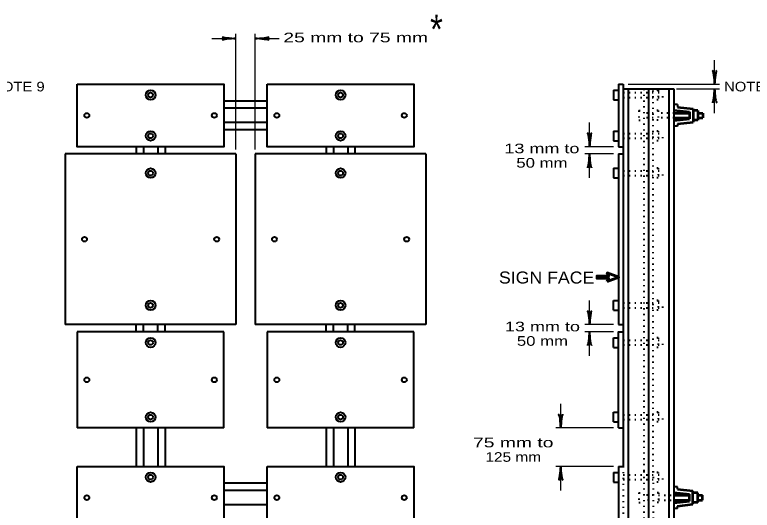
# Model space of a CAD drawing. Extents: x 826 to 1681, y -33 to 511.
# Drawn here: x 1269.5 to 1453.5, y 185.7 to 309.4 of the extents above; entities that cross this region are included whole.
import ezdxf
from ezdxf.enums import TextEntityAlignment as Align

# ---------------------------------------------------------------- set-up
doc = ezdxf.new("R2010")
doc.units = 0
doc.header["$LTSCALE"] = 0.96
doc.linetypes.add('DOTTED', pattern=[1.5, 0.3, -1.2])
doc.layers.add('1', color=7, linetype='Continuous', lineweight=40)

msp = doc.modelspace()

# ---------------------------------------------------------------- linework, layer by layer
at = {"layer": '1', "lineweight": 25}
for p, q in [((1324.6919, 275.8016), (1324.6919, 304.6914)), ((1329.4919, 275.8016), (1329.4919, 304.6914)), ((1318.6919, 303.4914), (1324.6919, 303.4914)), ((1329.4919, 303.4914), (1335.4919, 303.4914)), ((1444.126, 292.0914), (1444.126, 298.0914)), ((1422.526, 292.0914), (1445.326, 292.0914)), ((1434.5851, 290.8914), (1445.326, 290.8914)), ((1444.126, 284.8914), (1444.126, 290.8914)), ((1412.926, 276.4914), (1412.926, 282.4914)), ((1418.926, 276.4914), (1411.726, 276.4914)), ((1418.926, 274.6914), (1411.726, 274.6914)), ((1412.926, 268.6914), (1412.926, 274.6914)), ((1412.926, 232.0914), (1412.926, 238.0914)), ((1418.926, 232.0914), (1411.726, 232.0914)), ((1418.926, 230.2914), (1411.726, 230.2914)), ((1412.926, 224.2914), (1412.926, 230.2914)), ((1405.726, 206.2914), (1405.726, 212.2914)), ((1418.926, 206.2914), (1404.526, 206.2914)), ((1418.926, 196.6914), (1404.526, 196.6914)), ((1405.726, 190.6914), (1405.726, 196.6914))]:
    msp.add_line(p, q, dxfattribs=at)
at = {"layer": '1'}
for p, q in [((1420.126, 292.0914), (1420.126, 276.4914)), ((1420.126, 292.0914), (1421.326, 292.0914)), ((1421.326, 290.8914), (1427.626, 290.8914)), ((1422.526, 290.8914), (1422.526, 195.4914)), ((1427.626, 290.8914), (1427.626, 195.4914)), ((1427.626, 290.8914), (1433.926, 290.8914)), ((1432.726, 290.8914), (1432.726, 98.8669)), ((1433.926, 290.8914), (1433.926, 98.8914)), ((1418.926, 290.5914), (1418.926, 288.1914)), ((1418.926, 290.5914), (1420.126, 290.5914)), ((1332.4919, 287.8914), (1321.6919, 287.8914)), ((1418.926, 288.1914), (1420.126, 288.1914)), ((1332.4919, 286.0914), (1321.6919, 286.0914)), ((1434.8616, 286.9914), (1433.9616, 286.9914)), ((1434.8616, 286.9914), (1434.8616, 286.3914)), ((1332.4919, 282.4914), (1321.6919, 282.4914)), ((1434.8616, 281.5914), (1433.9616, 281.5914)), ((1434.8616, 282.1914), (1434.8616, 281.5914)), ((1332.4919, 280.6914), (1321.6919, 280.6914)), ((1418.926, 280.3914), (1418.926, 277.9914)), ((1418.926, 280.3914), (1420.126, 280.3914)), ((1418.926, 277.9914), (1420.126, 277.9914)), ((1299.7919, 276.4914), (1299.7919, 274.6914)), ((1301.5919, 276.4914), (1301.5919, 274.6914)), ((1305.1919, 276.4914), (1305.1919, 274.6914)), ((1306.9919, 276.4914), (1306.9919, 274.6914)), ((1347.1919, 276.4914), (1347.1919, 274.6914)), ((1348.9919, 276.4914), (1348.9919, 274.6914)), ((1352.5919, 276.4914), (1352.5919, 274.6914)), ((1354.3919, 276.4914), (1354.3919, 274.6914)), ((1420.126, 276.4914), (1421.326, 276.4914)), ((1324.6919, 274.6914), (1282.0919, 274.6914)), ((1282.0919, 274.6914), (1282.0919, 232.0914)), ((1324.6919, 274.6914), (1324.6919, 232.0914)), ((1372.0919, 274.6914), (1329.4919, 274.6914)), ((1329.4919, 274.6914), (1329.4919, 232.0914)), ((1372.0919, 274.6914), (1372.0919, 232.0914)), ((1420.126, 274.6914), (1420.126, 232.0914)), ((1420.126, 274.6914), (1421.326, 274.6914)), ((1418.926, 271.0914), (1418.926, 268.6914)), ((1418.926, 271.0914), (1420.126, 271.0914)), ((1418.926, 268.6914), (1420.126, 268.6914)), ((1418.926, 235.6914), (1418.926, 238.0914)), ((1418.926, 238.0914), (1420.126, 238.0914)), ((1418.926, 235.6914), (1420.126, 235.6914)), ((1324.6919, 232.0914), (1282.0919, 232.0914)), ((1299.7919, 230.2914), (1299.7919, 232.0914)), ((1301.5919, 230.2914), (1301.5919, 232.0914)), ((1305.1919, 230.2914), (1305.1919, 232.0914)), ((1306.9919, 230.2914), (1306.9919, 232.0914)), ((1372.0919, 232.0914), (1329.4919, 232.0914)), ((1347.1919, 230.2914), (1347.1919, 232.0914)), ((1348.9919, 230.2914), (1348.9919, 232.0914)), ((1352.5919, 230.2914), (1352.5919, 232.0914)), ((1354.3919, 230.2914), (1354.3919, 232.0914)), ((1420.126, 232.0914), (1421.326, 232.0914)), ((1321.6919, 230.2914), (1285.0919, 230.2914)), ((1285.0919, 230.2914), (1285.0919, 206.2914)), ((1321.6919, 206.2914), (1321.6919, 230.2914)), ((1369.0919, 230.2914), (1332.4919, 230.2914)), ((1332.4919, 230.2914), (1332.4919, 206.2914)), ((1369.0919, 206.2914), (1369.0919, 230.2914)), ((1418.926, 226.3914), (1418.926, 228.7914)), ((1418.926, 228.7914), (1420.126, 228.7914)), ((1418.926, 226.3914), (1420.126, 226.3914)), ((1418.926, 207.7914), (1418.926, 210.1914)), ((1418.926, 210.1914), (1420.126, 210.1914)), ((1321.6919, 206.2914), (1285.0919, 206.2914)), ((1299.7919, 206.2914), (1299.7919, 196.6914)), ((1301.5919, 206.2914), (1301.5919, 196.6914)), ((1305.1919, 206.2914), (1305.1919, 196.6914)), ((1306.9919, 206.2914), (1306.9919, 196.6914)), ((1369.0919, 206.2914), (1332.4919, 206.2914)), ((1347.1919, 206.2914), (1347.1919, 196.6914)), ((1348.9919, 206.2914), (1348.9919, 196.6914)), ((1352.5919, 206.2914), (1352.5919, 196.6914)), ((1354.3919, 206.2914), (1354.3919, 196.6914)), ((1418.926, 207.7914), (1420.126, 207.7914)), ((1420.126, 206.2914), (1421.326, 206.2914)), ((1418.926, 195.1914), (1418.926, 192.7914)), ((1418.926, 195.1914), (1420.126, 195.1914)), ((1420.126, 196.6914), (1420.126, 181.0914)), ((1420.126, 196.6914), (1421.326, 196.6914)), ((1422.526, 195.4914), (1422.526, 98.8669)), ((1427.626, 195.4914), (1427.626, 98.8669)), ((1427.626, 195.4914), (1427.626, 98.8669)), ((1332.4919, 192.4914), (1321.6919, 192.4914)), ((1418.926, 192.7914), (1420.126, 192.7914)), ((1434.826, 191.5914), (1433.926, 191.5914)), ((1434.826, 190.9914), (1434.826, 191.5914)), ((1332.4919, 190.6914), (1321.6919, 190.6914)), ((1332.4919, 187.0914), (1321.6919, 187.0914)), ((1434.826, 186.1914), (1433.926, 186.1914)), ((1434.826, 186.1914), (1434.826, 186.7914))]:
    msp.add_line(p, q, dxfattribs=at)
at = {"layer": '1', "linetype": 'DOTTED'}
for p, q in [((1426.426, 290.8914), (1426.426, 195.4914)), ((1428.826, 195.1914), (1428.826, 290.8914)), ((1421.326, 289.9914), (1428.826, 289.9914)), ((1430.026, 290.5914), (1428.826, 290.5914)), ((1430.026, 290.5914), (1430.026, 288.1914)), ((1430.026, 289.9914), (1431.226, 289.9914)), ((1421.326, 288.7914), (1428.826, 288.7914)), ((1430.026, 288.1914), (1428.826, 288.1914)), ((1425.2258, 285.4914), (1425.2258, 283.0914)), ((1425.2258, 285.4914), (1426.4258, 285.4914)), ((1430.035, 285.4914), (1428.835, 285.4914)), ((1430.035, 285.4914), (1430.035, 283.0914)), ((1428.826, 284.8914), (1426.426, 284.8914)), ((1428.826, 283.6914), (1426.426, 283.6914)), ((1433.9616, 284.8914), (1430.035, 284.8914)), ((1433.9616, 283.6914), (1430.035, 283.6914)), ((1425.2258, 283.0914), (1426.4258, 283.0914)), ((1430.035, 283.0914), (1428.835, 283.0914)), ((1421.326, 279.7914), (1428.826, 279.7914)), ((1430.026, 280.3914), (1428.826, 280.3914)), ((1430.026, 280.3914), (1430.026, 277.9914)), ((1430.026, 279.7914), (1431.226, 279.7914)), ((1421.326, 278.5914), (1428.826, 278.5914)), ((1430.026, 277.9914), (1428.826, 277.9914)), ((1430.026, 271.0914), (1428.826, 271.0914)), ((1430.026, 271.0914), (1430.026, 268.6914)), ((1421.326, 270.4914), (1428.826, 270.4914)), ((1421.326, 269.2914), (1428.826, 269.2914)), ((1430.026, 268.6914), (1428.826, 268.6914)), ((1430.026, 270.4914), (1431.226, 270.4914)), ((1421.326, 237.4914), (1428.826, 237.4914)), ((1430.026, 238.0914), (1428.826, 238.0914)), ((1430.026, 238.0914), (1430.026, 235.6914)), ((1430.026, 237.4914), (1431.226, 237.4914)), ((1421.326, 236.2914), (1428.826, 236.2914)), ((1430.026, 235.6914), (1428.826, 235.6914)), ((1421.326, 228.1914), (1427.626, 228.1914)), ((1430.026, 228.7914), (1428.826, 228.7914)), ((1430.026, 228.7914), (1430.026, 226.3914)), ((1430.026, 228.1914), (1431.226, 228.1914)), ((1421.326, 226.9914), (1428.826, 226.9914)), ((1430.026, 226.3914), (1428.826, 226.3914)), ((1430.026, 210.1914), (1428.826, 210.1914)), ((1430.026, 210.1914), (1430.026, 207.7914)), ((1421.326, 209.5914), (1428.826, 209.5914)), ((1421.326, 208.3914), (1428.826, 208.3914)), ((1430.026, 209.5914), (1431.226, 209.5914)), ((1430.026, 207.7914), (1428.826, 207.7914)), ((1421.326, 196.6914), (1421.326, 179.2914)), ((1426.426, 195.4914), (1426.426, 98.8669)), ((1428.826, 195.4914), (1428.826, 98.8669)), ((1430.026, 195.1914), (1428.826, 195.1914)), ((1430.026, 195.1914), (1430.026, 192.7914)), ((1421.326, 194.5914), (1428.7689, 194.5914)), ((1421.326, 193.3914), (1428.9231, 193.3914)), ((1430.026, 194.5914), (1431.226, 194.5914)), ((1430.026, 192.7914), (1428.826, 192.7914)), ((1425.226, 190.0914), (1425.226, 187.6914)), ((1425.226, 190.0914), (1426.426, 190.0914)), ((1430.1184, 190.0914), (1428.9184, 190.0914)), ((1430.1184, 190.0914), (1430.1184, 187.6914)), ((1428.826, 189.4914), (1426.426, 189.4914)), ((1427.626, 188.2914), (1426.426, 188.2914)), ((1427.626, 189.4914), (1428.2292, 189.4914)), ((1427.626, 188.2914), (1428.826, 188.2914)), ((1430.1184, 189.4914), (1433.926, 189.4914)), ((1430.1184, 188.2914), (1433.926, 188.2914)), ((1425.226, 187.6914), (1426.426, 187.6914)), ((1430.1184, 187.6914), (1428.9184, 187.6914))]:
    msp.add_line(p, q, dxfattribs=at)
at = {"layer": '1', "lineweight": 53}
for p, q in [((1433.9616, 285.5859), (1437.8616, 285.1525)), ((1434.8616, 286.3914), (1438.7616, 285.958)), ((1438.7616, 285.958), (1438.7616, 282.6247)), ((1439.9616, 285.4914), (1438.7616, 285.4914)), ((1439.9616, 285.4914), (1439.9616, 283.0914)), ((1433.9616, 284.8914), (1437.8616, 284.8914)), ((1433.9616, 283.6914), (1437.8616, 283.6914)), ((1433.9616, 282.9968), (1437.8616, 283.4301)), ((1437.8616, 285.1525), (1437.8616, 283.4301)), ((1439.9616, 284.8914), (1441.1616, 284.8914)), ((1439.9616, 283.6914), (1441.1616, 283.6914)), ((1441.1616, 284.8914), (1441.1616, 283.6914)), ((1434.8616, 282.1914), (1438.7616, 282.6247)), ((1439.9616, 283.0914), (1438.7616, 283.0914)), ((1433.926, 190.186), (1437.826, 189.7527)), ((1434.826, 190.9914), (1438.726, 190.5581)), ((1437.826, 188.0303), (1437.826, 189.7527)), ((1438.726, 187.2248), (1438.726, 190.5581)), ((1439.926, 190.0914), (1438.726, 190.0914)), ((1439.926, 187.6914), (1439.926, 190.0914)), ((1433.926, 189.4914), (1437.826, 189.4914)), ((1433.926, 188.2914), (1437.826, 188.2914)), ((1433.926, 187.5969), (1437.826, 188.0303)), ((1439.926, 189.4914), (1441.126, 189.4914)), ((1439.926, 188.2914), (1441.126, 188.2914)), ((1441.126, 188.2914), (1441.126, 189.4914)), ((1434.826, 186.7914), (1438.726, 187.2248)), ((1439.926, 187.6914), (1438.726, 187.6914))]:
    msp.add_line(p, q, dxfattribs=at)
at = {"layer": '1'}
for points in [[(1285.0919, 292.0914), (1321.6919, 292.0914), (1321.6919, 276.4914), (1285.0919, 276.4914)], [(1332.4919, 292.0914), (1369.0919, 292.0914), (1369.0919, 276.4914), (1332.4919, 276.4914)], [(1285.0919, 196.6914), (1321.6919, 196.6914), (1321.6919, 181.0914), (1285.0919, 181.0914)], [(1332.4919, 196.6914), (1369.0919, 196.6914), (1369.0919, 181.0914), (1332.4919, 181.0914)]]:
    msp.add_lwpolyline(points, close=True, dxfattribs=at)
for points in [[(1421.326, 292.0914), (1421.326, 274.6914), (1421.326, 196.6914)], [(1420.126, 206.2914), (1420.126, 230.2914), (1421.326, 230.2914)]]:
    msp.add_lwpolyline(points, dxfattribs=at)
at = {"layer": '1', "linetype": 'DOTTED'}
for points in [[(1430.026, 288.7914), (1431.226, 288.7914), (1431.226, 289.9914)], [(1430.026, 278.5914), (1431.226, 278.5914), (1431.226, 279.7914)], [(1430.026, 269.2914), (1431.226, 269.2914), (1431.226, 270.4914)], [(1430.026, 236.2914), (1431.226, 236.2914), (1431.226, 237.4914)], [(1430.026, 226.9914), (1431.226, 226.9914), (1431.226, 228.1914)], [(1430.026, 208.3914), (1431.226, 208.3914), (1431.226, 209.5914)], [(1430.026, 193.3914), (1431.226, 193.3914), (1431.226, 194.5914)]]:
    msp.add_lwpolyline(points, dxfattribs=at)
at = {"layer": '1', "lineweight": 60}
msp.add_lwpolyline([(1417.3403, 242.8293), (1420.2023, 243.9093), (1417.3403, 244.9893), (1417.6643, 244.1793), (1414.8023, 244.1793), (1414.8023, 243.6393), (1417.6643, 243.6393)], close=True, dxfattribs=at)
at = {"layer": '1'}
for centre, radius in [((1303.3919, 289.3914), 1.2), ((1303.3919, 289.3914), 0.6), ((1350.7919, 289.3914), 1.2), ((1350.7919, 289.3914), 0.6), ((1287.4919, 284.2914), 0.6), ((1319.2919, 284.2914), 0.6), ((1334.8919, 284.2914), 0.6), ((1366.6919, 284.2914), 0.6), ((1303.3919, 279.1914), 1.2), ((1303.3919, 279.1914), 0.6), ((1350.7919, 279.1914), 1.2), ((1350.7919, 279.1914), 0.6), ((1303.3919, 269.8914), 1.2), ((1350.7919, 269.8914), 1.2), ((1303.3919, 269.8914), 0.6), ((1350.7919, 269.8914), 0.6), ((1286.8919, 253.3914), 0.6), ((1319.8919, 253.3914), 0.6), ((1334.2919, 253.3914), 0.6), ((1367.2919, 253.3914), 0.6), ((1303.3919, 236.8914), 1.2), ((1303.3919, 236.8914), 0.6), ((1350.7919, 236.8914), 1.2), ((1350.7919, 236.8914), 0.6), ((1303.3919, 227.5914), 1.2), ((1303.3919, 227.5914), 0.6), ((1350.7919, 227.5914), 1.2), ((1350.7919, 227.5914), 0.6), ((1287.4919, 218.2914), 0.6), ((1319.2919, 218.2914), 0.6), ((1334.8919, 218.2914), 0.6), ((1366.6919, 218.2914), 0.6), ((1303.3919, 208.9914), 1.2), ((1350.7919, 208.9914), 1.2), ((1303.3919, 208.9914), 0.6), ((1350.7919, 208.9914), 0.6), ((1303.3919, 193.9914), 1.2), ((1350.7919, 193.9914), 1.2), ((1303.3919, 193.9914), 0.6), ((1350.7919, 193.9914), 0.6), ((1287.4919, 188.8914), 0.6), ((1319.2919, 188.8914), 0.6), ((1334.8919, 188.8914), 0.6), ((1366.6919, 188.8914), 0.6)]:
    msp.add_circle(centre, radius, dxfattribs=at)
for centre, major_axis, ratio, start_param, end_param in [((1323.3473, 303.7453), (2.1077, -0.2108), 0.07063, 3.14071475, 5.41810995), ((1323.3473, 303.7453), (2.1077, -0.2108), 0.07063, 3.14071475, 5.41810995), ((1330.8013, 303.823), (-2.1428, -0.1874), 0.122415, 0.89635335, 3.14159265), ((1323.3825, 303.1598), (2.1428, 0.1874), 0.122415, 0.89635335, 3.14159265), ((1323.3825, 303.1598), (2.1428, 0.1874), 0.122415, 0.89635335, 3.14159265), ((1330.8365, 303.2375), (-2.1077, 0.2108), 0.07063, 3.14071475, 5.41810995), ((1443.7944, 293.4008), (0.1874, -2.1428), 0.122415, 0.89635335, 3.14159265), ((1443.7944, 293.4008), (0.1874, -2.1428), 0.122415, 0.89635335, 3.14159265), ((1444.3799, 293.436), (-0.2108, -2.1077), 0.07063, 3.14071475, 5.41810995), ((1444.3799, 293.436), (-0.2108, -2.1077), 0.07063, 3.14071475, 5.41810995), ((1443.8721, 289.5468), (0.2108, 2.1077), 0.07063, 3.14071475, 5.41810995), ((1444.4576, 289.582), (-0.1874, 2.1428), 0.122415, 0.89635335, 3.14159265), ((1412.5944, 277.8008), (0.1874, -2.1428), 0.122415, 0.89635335, 3.14159265), ((1412.5944, 277.8008), (0.1874, -2.1428), 0.122415, 0.89635335, 3.14159265), ((1413.1799, 277.836), (-0.2108, -2.1077), 0.07063, 3.14071475, 5.41810995), ((1413.1799, 277.836), (-0.2108, -2.1077), 0.07063, 3.14071475, 5.41810995), ((1412.6721, 273.3468), (0.2108, 2.1077), 0.07063, 3.14071475, 5.41810995), ((1413.2576, 273.382), (-0.1874, 2.1428), 0.122415, 0.89635335, 3.14159265), ((1412.5944, 233.4008), (0.1874, -2.1428), 0.122415, 0.89635335, 3.14159265), ((1412.5944, 233.4008), (0.1874, -2.1428), 0.122415, 0.89635335, 3.14159265), ((1413.1799, 233.436), (-0.2108, -2.1077), 0.07063, 3.14071475, 5.41810995), ((1413.1799, 233.436), (-0.2108, -2.1077), 0.07063, 3.14071475, 5.41810995), ((1412.6721, 228.9468), (0.2108, 2.1077), 0.07063, 3.14071475, 5.41810995), ((1413.2576, 228.982), (-0.1874, 2.1428), 0.122415, 0.89635335, 3.14159265), ((1405.3944, 207.6008), (0.1874, -2.1428), 0.122415, 0.89635335, 3.14159265), ((1405.3944, 207.6008), (0.1874, -2.1428), 0.122415, 0.89635335, 3.14159265), ((1405.9799, 207.636), (-0.2108, -2.1077), 0.07063, 3.14071475, 5.41810995), ((1405.9799, 207.636), (-0.2108, -2.1077), 0.07063, 3.14071475, 5.41810995), ((1405.4721, 195.3468), (0.2108, 2.1077), 0.07063, 3.14071475, 5.41810995), ((1405.4721, 195.3468), (0.2108, 2.1077), 0.07063, 3.14071475, 5.41810995), ((1406.0576, 195.382), (-0.1874, 2.1428), 0.122415, 0.89635335, 3.14159265), ((1406.0576, 195.382), (-0.1874, 2.1428), 0.122415, 0.89635335, 3.14159265)]:
    msp.add_ellipse(centre, major_axis=major_axis, ratio=ratio, start_param=start_param, end_param=end_param, dxfattribs=at)

# ---------------------------------------------------------------- texts
for s, height, width, p in [('*', 7.2, 0.85, (1374.7155, 302.2251)), ('25 mm to 75 mm', 2.4, 1.5, (1354.5737, 302.5458)), ('NOTE 9', 2.4, 1.15, (1270.2886, 290.2893)), ('NOTE 9', 2.4, 1.15, (1453.1548, 290.2894)), ('13 mm to', 2.4, 1.4, (1401.0266, 274.8534)), ('50 mm', 2.4, 1.3, (1401.0267, 271.2534)), ('SIGN FACE', 3, 1.1, (1402.2022, 242.3348)), ('13 mm to', 2.4, 1.4, (1401.1614, 230.3969)), ('50 mm', 2.4, 1.3, (1401.1615, 226.7969)), ('75 mm to', 2.4, 1.5, (1393.8774, 201.4382)), ('125 mm', 2.4, 1.2, (1393.8773, 197.8382))]:
    msp.add_text(s, height=height, dxfattribs=dict(at, width=width)).set_placement(p, align=Align.CENTER)

doc.saveas('drawing.dxf')
